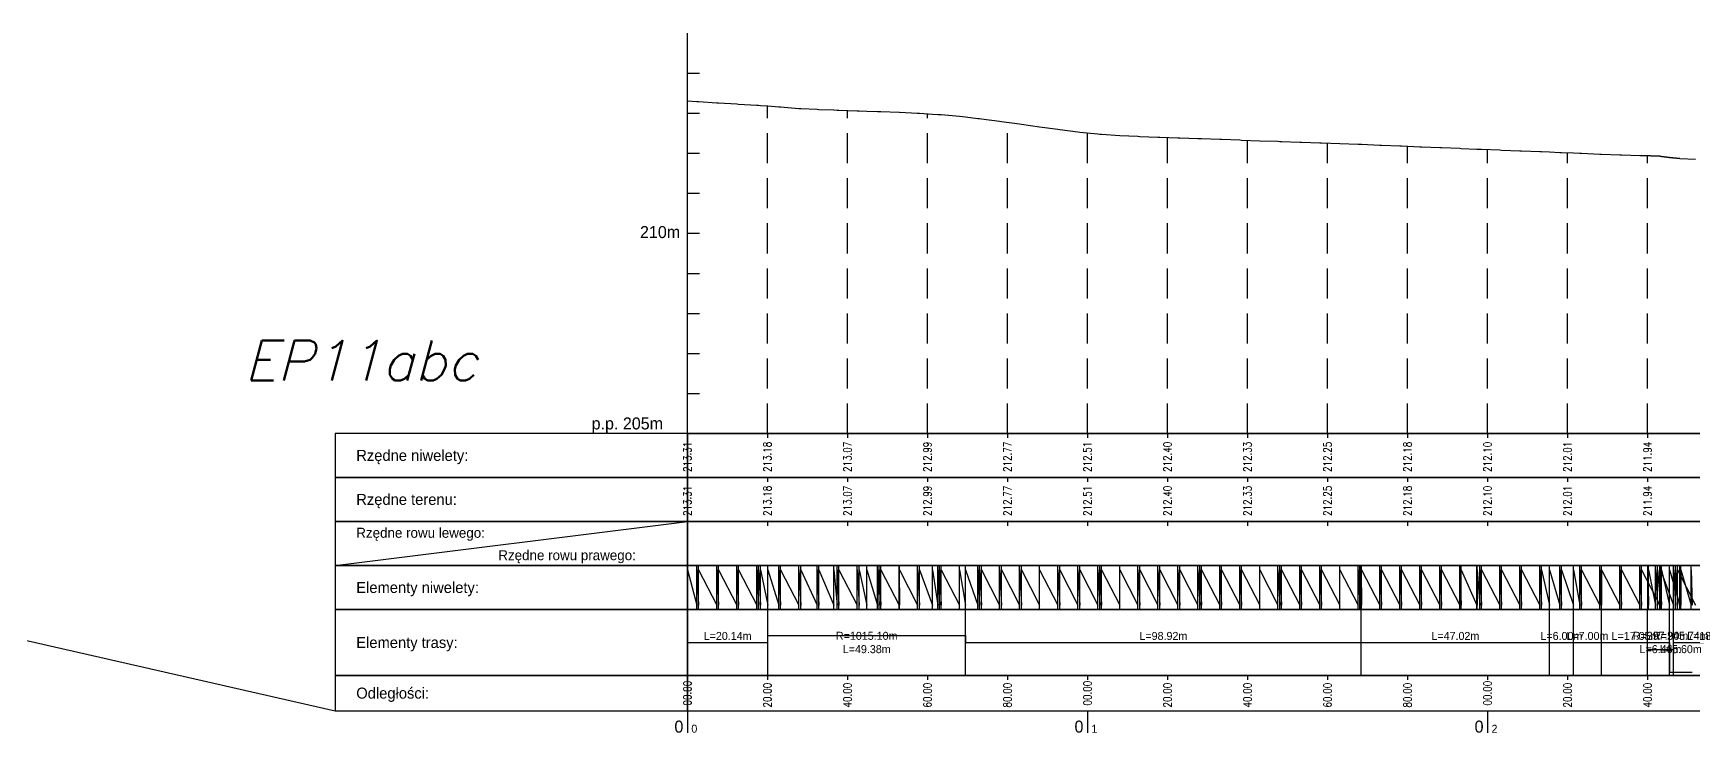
# Model space of a CAD drawing. Header units: metres. Extents: x 7399493 to 7407015, y 5696902 to 5712236.
# Drawn here: x 7405415.4 to 7405830.5, y 5698553.7 to 5698728.5 of the extents above; entities that cross this region are included whole.
import ezdxf

# ---------------------------------------------------------------- set-up
doc = ezdxf.new("R2010")
doc.units = ezdxf.units.M
doc.linetypes.add('DASHED', pattern=[0.75, 0.5, -0.25])
doc.layers.add('pomoc', color=140, linetype='Continuous')
doc.layers.add('PR_istniejacy_teren', color=7, linetype='Continuous')
doc.styles.add('simplex 0.80', font='simplex.shx', dxfattribs={"width": 0.8})
doc.styles.add('Standard poch.', font='simplex.shx', dxfattribs={"oblique": 15})

# ---------------------------------------------------------------- blocks, each defined once
blk = doc.blocks.new('*U325')
at = {"layer": 'pomoc', "color": 1, "linetype": 'Continuous', "lineweight": -3, "char_height": 2}
for s, insert, attachment_point in [('R=397.90m^JL=6.46m', (7403987.53, 5702822.29), 5), ('L=18.78m', (7404000.15, 5702822.92), 8), ('L=2.06m', (7404010.57, 5702822.92), 8), ('L=2.05m', (7404012.63, 5702822.92), 8), ('L=2.05m', (7404014.68, 5702822.92), 8), ('L=2.05m', (7404016.73, 5702822.92), 8), ('L=2.04m', (7404018.78, 5702822.92), 8), ('L=2.04m', (7404020.82, 5702822.92), 8), ('L=2.04m', (7404022.86, 5702822.92), 8), ('L=2.03m', (7404024.89, 5702822.92), 8), ('L=2.03m', (7404026.93, 5702822.92), 8), ('L=2.03m', (7404028.96, 5702822.92), 8), ('L=2.02m', (7404030.98, 5702822.92), 8), ('L=2.02m', (7404033.01, 5702822.92), 8), ('L=2.02m', (7404035.03, 5702822.92), 8), ('L=2.01m', (7404037.04, 5702822.92), 8), ('L=2.01m', (7404039.06, 5702822.92), 8), ('L=2.01m', (7404041.07, 5702822.92), 8), ('L=2.00m', (7404043.07, 5702822.92), 8), ('L=2.00m', (7404045.07, 5702822.92), 8), ('L=2.00m', (7404047.07, 5702822.92), 8), ('L=1.91m', (7404049.03, 5702822.92), 8), ('L=7.08m', (7404053.52, 5702822.92), 8), ('L=7.15m', (7404060.64, 5702822.92), 8), ('R=93.40m^JL=38.93m', (7404083.68, 5702822.29), 5), ('L=7.14m', (7404106.71, 5702822.92), 8), ('L=7.15m', (7404113.85, 5702822.92), 8), ('L=0.76m', (7404117.81, 5702822.92), 8), ('L=0.83m', (7404118.6, 5702822.92), 8), ('L=0.83m', (7404119.43, 5702822.92), 8), ('L=0.83m', (7404120.26, 5702822.92), 8), ('L=0.83m', (7404121.09, 5702822.92), 8), ('L=0.83m', (7404121.92, 5702822.92), 8), ('L=0.83m', (7404122.75, 5702822.92), 8), ('L=0.83m', (7404123.58, 5702822.92), 8), ('L=0.83m', (7404124.41, 5702822.92), 8), ('L=0.83m', (7404125.25, 5702822.92), 8), ('L=0.84m', (7404126.08, 5702822.92), 8), ('L=0.84m', (7404126.92, 5702822.92), 8), ('L=0.84m', (7404127.76, 5702822.92), 8), ('L=0.84m', (7404128.6, 5702822.92), 8), ('L=0.84m', (7404129.44, 5702822.92), 8), ('L=0.84m', (7404130.28, 5702822.92), 8), ('L=0.84m', (7404131.12, 5702822.92), 8), ('L=0.84m', (7404131.96, 5702822.92), 8), ('L=0.84m', (7404132.81, 5702822.92), 8), ('L=0.85m', (7404133.65, 5702822.92), 8), ('L=0.85m', (7404134.5, 5702822.92), 8), ('L=0.85m', (7404135.34, 5702822.92), 8), ('L=0.85m', (7404136.19, 5702822.92), 8), ('L=0.85m', (7404137.04, 5702822.92), 8), ('L=0.85m', (7404137.89, 5702822.92), 8), ('L=0.85m', (7404138.74, 5702822.92), 8), ('L=0.85m', (7404139.6, 5702822.92), 8), ('L=0.85m', (7404140.45, 5702822.92), 8), ('L=0.86m', (7404141.3, 5702822.92), 8), ('L=0.86m', (7404142.16, 5702822.92), 8), ('L=0.86m', (7404143.02, 5702822.92), 8), ('L=1.34m', (7404144.12, 5702822.92), 8), ('L=1.35m', (7404145.46, 5702822.92), 8), ('L=1.35m', (7404146.81, 5702822.92), 8), ('L=1.35m', (7404148.16, 5702822.92), 8), ('L=1.35m', (7404149.51, 5702822.92), 8), ('L=1.36m', (7404150.87, 5702822.92), 8), ('L=1.36m', (7404152.22, 5702822.92), 8), ('L=1.36m', (7404153.58, 5702822.92), 8), ('L=1.36m', (7404154.95, 5702822.92), 8), ('L=1.37m', (7404156.31, 5702822.92), 8), ('L=1.37m', (7404157.68, 5702822.92), 8), ('L=1.37m', (7404159.05, 5702822.92), 8), ('L=1.37m', (7404160.43, 5702822.92), 8), ('L=1.38m', (7404161.8, 5702822.92), 8), ('L=1.38m', (7404163.18, 5702822.92), 8), ('L=1.38m', (7404164.56, 5702822.92), 8), ('L=1.39m', (7404165.95, 5702822.92), 8), ('L=1.39m', (7404167.33, 5702822.92), 8), ('L=1.39m', (7404168.72, 5702822.92), 8), ('L=1.39m', (7404170.12, 5702822.92), 8), ('L=1.40m', (7404171.51, 5702822.92), 8), ('L=1.40m', (7404172.91, 5702822.92), 8), ('L=1.40m', (7404174.31, 5702822.92), 8), ('L=1.40m', (7404175.71, 5702822.92), 8), ('L=1.41m', (7404177.11, 5702822.92), 8), ('L=1.41m', (7404178.52, 5702822.92), 8), ('L=1.41m', (7404179.93, 5702822.92), 8), ('L=1.41m', (7404181.35, 5702822.92), 8), ('L=1.42m', (7404182.76, 5702822.92), 8), ('L=1.42m', (7404184.18, 5702822.92), 8), ('L=1.42m', (7404185.6, 5702822.92), 8), ('R=106.10m^JL=10.93m', (7404191.77, 5702822.29), 5), ('L=1.42m', (7404197.94, 5702822.92), 8), ('L=1.43m', (7404199.37, 5702822.92), 8), ('L=1.42m', (7404200.79, 5702822.92), 8), ('L=1.42m', (7404202.21, 5702822.92), 8), ('L=1.42m', (7404203.63, 5702822.92), 8), ('L=1.42m', (7404205.05, 5702822.92), 8), ('L=1.41m', (7404206.46, 5702822.92), 8), ('L=1.41m', (7404207.88, 5702822.92), 8), ('L=1.41m', (7404209.28, 5702822.92), 8), ('L=1.40m', (7404210.69, 5702822.92), 8), ('L=1.40m', (7404212.09, 5702822.92), 8), ('L=1.40m', (7404213.49, 5702822.92), 8), ('L=1.40m', (7404214.89, 5702822.92), 8), ('L=1.39m', (7404216.29, 5702822.92), 8), ('L=1.39m', (7404217.68, 5702822.92), 8), ('L=1.39m', (7404219.07, 5702822.92), 8), ('L=1.39m', (7404220.46, 5702822.92), 8), ('L=1.38m', (7404221.84, 5702822.92), 8), ('L=1.38m', (7404223.22, 5702822.92), 8), ('L=1.38m', (7404224.6, 5702822.92), 8), ('L=1.38m', (7404225.98, 5702822.92), 8), ('L=1.37m', (7404227.36, 5702822.92), 8), ('L=1.37m', (7404228.73, 5702822.92), 8), ('L=1.37m', (7404230.1, 5702822.92), 8), ('L=1.36m', (7404231.46, 5702822.92), 8), ('L=1.36m', (7404232.83, 5702822.92), 8), ('L=1.36m', (7404234.19, 5702822.92), 8), ('L=1.36m', (7404235.54, 5702822.92), 8), ('L=1.36m', (7404236.9, 5702822.92), 8), ('L=1.35m', (7404238.25, 5702822.92), 8), ('L=1.35m', (7404239.6, 5702822.92), 8), ('L=0.86m', (7404240.71, 5702822.92), 8), ('L=0.86m', (7404241.57, 5702822.92), 8), ('L=0.86m', (7404242.43, 5702822.92), 8), ('L=0.86m', (7404243.29, 5702822.92), 8), ('L=0.86m', (7404244.15, 5702822.92), 8), ('L=0.86m', (7404245.01, 5702822.92), 8), ('L=0.86m', (7404245.87, 5702822.92), 8), ('L=0.86m', (7404246.73, 5702822.92), 8), ('L=0.85m', (7404247.58, 5702822.92), 8), ('L=0.85m', (7404248.43, 5702822.92), 8), ('L=0.85m', (7404249.29, 5702822.92), 8), ('L=0.85m', (7404250.14, 5702822.92), 8), ('L=0.85m', (7404250.99, 5702822.92), 8), ('L=0.85m', (7404251.84, 5702822.92), 8), ('L=0.85m', (7404252.69, 5702822.92), 8), ('L=0.85m', (7404253.54, 5702822.92), 8), ('L=0.85m', (7404254.38, 5702822.92), 8), ('L=0.84m', (7404255.23, 5702822.92), 8), ('L=0.84m', (7404256.07, 5702822.92), 8), ('L=0.84m', (7404256.91, 5702822.92), 8), ('L=0.84m', (7404257.76, 5702822.92), 8), ('L=0.84m', (7404258.6, 5702822.92), 8), ('L=0.84m', (7404259.44, 5702822.92), 8), ('L=0.84m', (7404260.28, 5702822.92), 8), ('L=0.84m', (7404261.11, 5702822.92), 8), ('L=0.84m', (7404261.95, 5702822.92), 8), ('L=0.83m', (7404262.79, 5702822.92), 8), ('L=0.83m', (7404263.62, 5702822.92), 8), ('L=0.83m', (7404264.45, 5702822.92), 8), ('L=0.83m', (7404265.29, 5702822.92), 8), ('L=0.77m', (7404266.09, 5702822.92), 8), ('L=7.15m', (7404270.04, 5702822.92), 8), ('L=7.14m', (7404277.19, 5702822.92), 8), ('R=93.40m^JL=27.60m', (7404294.55, 5702822.29), 5)]:
    blk.add_mtext(s, dxfattribs=dict(at, insert=insert, attachment_point=attachment_point))
blk = doc.blocks.new('*U320')
at = {"layer": 'pomoc', "color": 1, "linetype": 'Continuous', "lineweight": -3, "char_height": 2, "attachment_point": 6, "rotation": 90, "style": 'simplex 0.80'}
for s, insert in [('213.31', (7402262.95, 5702889.74)), ('213.18', (7402282.95, 5702889.74)), ('213.07', (7402302.95, 5702889.74)), ('212.99', (7402322.95, 5702889.74)), ('212.77', (7402342.95, 5702889.74)), ('212.51', (7402362.95, 5702889.74)), ('212.40', (7402382.95, 5702889.74)), ('212.33', (7402402.95, 5702889.74)), ('212.25', (7402422.95, 5702889.74)), ('212.18', (7402442.95, 5702889.74)), ('212.10', (7402462.95, 5702889.74)), ('212.01', (7402482.95, 5702889.74)), ('211.94', (7402502.95, 5702889.74))]:
    blk.add_mtext(s, dxfattribs=dict(at, insert=insert))
blk = doc.blocks.new('*U319')
at = {"layer": 'pomoc', "color": 1, "linetype": 'Continuous', "lineweight": -3, "char_height": 2, "attachment_point": 6, "rotation": 90, "style": 'simplex 0.80'}
for s, insert in [('213.31', (7402262.95, 5702878.74)), ('213.18', (7402282.95, 5702878.74)), ('213.07', (7402302.95, 5702878.74)), ('212.99', (7402322.95, 5702878.74)), ('212.77', (7402342.95, 5702878.74)), ('212.51', (7402362.95, 5702878.74)), ('212.40', (7402382.95, 5702878.74)), ('212.33', (7402402.95, 5702878.74)), ('212.25', (7402422.95, 5702878.74)), ('212.18', (7402442.95, 5702878.74)), ('212.10', (7402462.95, 5702878.74)), ('212.01', (7402482.95, 5702878.74)), ('211.94', (7402502.95, 5702878.74))]:
    blk.add_mtext(s, dxfattribs=dict(at, insert=insert))
blk = doc.blocks.new('*U316')
at = {"layer": 'pomoc', "color": 1, "linetype": 'Continuous', "lineweight": -3, "char_height": 2}
for s, insert, attachment_point in [('L=20.14m', (7402273.02, 5702840.19), 8), ('R=1015.10m^JL=49.38m', (7402307.78, 5702839.57), 5), ('L=98.92m', (7402381.93, 5702840.19), 8), ('L=47.02m', (7402454.91, 5702840.19), 8), ('L=6.00m', (7402481.42, 5702840.19), 8), ('L=7.00m', (7402487.92, 5702840.19), 8), ('L=17.05m', (7402499.94, 5702840.19), 8), ('R=245.74m^JL=5.60m', (7402511.26, 5702839.57), 5)]:
    blk.add_mtext(s, dxfattribs=dict(at, insert=insert, attachment_point=attachment_point))
blk = doc.blocks.new('*U312')
at = {"layer": 'pomoc', "color": 1, "linetype": 'Continuous', "lineweight": -3}
for s, insert, char_height, attachment_point in [('0', (7402261.95, 5702817.02), 3, 9), ('0', (7402263.95, 5702817.02), 2, 7), ('0', (7402361.95, 5702817.02), 3, 9), ('1', (7402363.95, 5702817.02), 2, 7), ('0', (7402461.95, 5702817.02), 3, 9), ('2', (7402463.95, 5702817.02), 2, 7), ('0', (7402561.95, 5702817.02), 3, 9), ('3', (7402563.95, 5702817.02), 2, 7), ('0', (7402661.95, 5702817.02), 3, 9), ('4', (7402663.95, 5702817.02), 2, 7), ('0', (7402761.95, 5702817.02), 3, 9), ('5', (7402763.95, 5702817.02), 2, 7)]:
    blk.add_mtext(s, dxfattribs=dict(at, insert=insert, char_height=char_height, attachment_point=attachment_point))

msp = doc.modelspace()

# ---------------------------------------------------------------- linework, layer by layer
at = {"layer": 'pomoc', "color": 7, "linetype": 'Continuous', "lineweight": -3}
for p, q in [((7405578.93, 5698628.48), (7405578.93, 5698728.48)), ((7405578.93, 5698718.48), (7405581.93, 5698718.48)), ((7405578.93, 5698708.48), (7405581.93, 5698708.48)), ((7405578.93, 5698698.48), (7405581.93, 5698698.48)), ((7405578.93, 5698688.48), (7405581.93, 5698688.48)), ((7405578.93, 5698678.48), (7405581.93, 5698678.48)), ((7405578.93, 5698668.48), (7405581.93, 5698668.48)), ((7405578.93, 5698658.48), (7405581.93, 5698658.48)), ((7405578.93, 5698648.48), (7405581.93, 5698648.48)), ((7405578.93, 5698638.48), (7405581.93, 5698638.48)), ((7405578.93, 5698628.48), (7406142.99, 5698628.48)), ((7405578.93, 5698617.48), (7405578.93, 5698616.38)), ((7405598.93, 5698617.48), (7405598.93, 5698616.38)), ((7405618.93, 5698617.48), (7405618.93, 5698616.38)), ((7405638.93, 5698617.48), (7405638.93, 5698616.38)), ((7405658.93, 5698617.48), (7405658.93, 5698616.38)), ((7405678.93, 5698617.48), (7405678.93, 5698616.38)), ((7405698.93, 5698617.48), (7405698.93, 5698616.38)), ((7405718.93, 5698617.48), (7405718.93, 5698616.38)), ((7405738.93, 5698617.48), (7405738.93, 5698616.38)), ((7405758.93, 5698617.48), (7405758.93, 5698616.38)), ((7405778.93, 5698617.48), (7405778.93, 5698616.38)), ((7405798.93, 5698617.48), (7405798.93, 5698616.38)), ((7405818.93, 5698617.48), (7405818.93, 5698616.38)), ((7405818.93, 5698617.48), (7405818.93, 5698616.38)), ((7405490.93, 5698595.48), (7405578.93, 5698606.48)), ((7405578.93, 5698606.48), (7405578.93, 5698605.38)), ((7405598.93, 5698606.48), (7405598.93, 5698605.38)), ((7405618.93, 5698606.48), (7405618.93, 5698605.38)), ((7405638.93, 5698606.48), (7405638.93, 5698605.38)), ((7405658.93, 5698606.48), (7405658.93, 5698605.38)), ((7405678.93, 5698606.48), (7405678.93, 5698605.38)), ((7405698.93, 5698606.48), (7405698.93, 5698605.38)), ((7405718.93, 5698606.48), (7405718.93, 5698605.38)), ((7405738.93, 5698606.48), (7405738.93, 5698605.38)), ((7405758.93, 5698606.48), (7405758.93, 5698605.38)), ((7405778.93, 5698606.48), (7405778.93, 5698605.38)), ((7405798.93, 5698606.48), (7405798.93, 5698605.38)), ((7405818.93, 5698606.48), (7405818.93, 5698605.38)), ((7405818.93, 5698606.48), (7405818.93, 5698605.38)), ((7405578.93, 5698567.98), (7405578.93, 5698566.88)), ((7405598.93, 5698567.98), (7405598.93, 5698566.88)), ((7405618.93, 5698567.98), (7405618.93, 5698566.88)), ((7405638.93, 5698567.98), (7405638.93, 5698566.88)), ((7405658.93, 5698567.98), (7405658.93, 5698566.88)), ((7405678.93, 5698567.98), (7405678.93, 5698566.88)), ((7405698.93, 5698567.98), (7405698.93, 5698566.88)), ((7405718.93, 5698567.98), (7405718.93, 5698566.88)), ((7405738.93, 5698567.98), (7405738.93, 5698566.88)), ((7405758.93, 5698567.98), (7405758.93, 5698566.88)), ((7405778.93, 5698567.98), (7405778.93, 5698566.88)), ((7405798.93, 5698567.98), (7405798.93, 5698566.88)), ((7405818.93, 5698567.98), (7405818.93, 5698566.88)), ((7405818.93, 5698567.98), (7405818.93, 5698566.88)), ((7405578.93, 5698559.18), (7405578.93, 5698553.68)), ((7405678.93, 5698559.18), (7405678.93, 5698553.68)), ((7405778.93, 5698559.18), (7405778.93, 5698553.68))]:
    msp.add_line(p, q, dxfattribs=at)
at = {"layer": 'pomoc', "color": 7, "linetype": 'DASHED', "lineweight": -3, "ltscale": 15}
for p, q in [((7405578.93, 5698628.48), (7405578.93, 5698711.56)), ((7405598.93, 5698628.48), (7405598.93, 5698710.31)), ((7405618.93, 5698628.48), (7405618.93, 5698709.2)), ((7405638.93, 5698628.48), (7405638.93, 5698708.37)), ((7405658.93, 5698628.48), (7405658.93, 5698706.21)), ((7405678.93, 5698628.48), (7405678.93, 5698703.58)), ((7405698.93, 5698628.48), (7405698.93, 5698702.45)), ((7405718.93, 5698628.48), (7405718.93, 5698701.74)), ((7405738.93, 5698628.48), (7405738.93, 5698701.03)), ((7405758.93, 5698628.48), (7405758.93, 5698700.26)), ((7405778.93, 5698628.48), (7405778.93, 5698699.44)), ((7405798.93, 5698628.48), (7405798.93, 5698698.63)), ((7405818.93, 5698628.48), (7405818.93, 5698697.87))]:
    msp.add_line(p, q, dxfattribs=at)
at = {"layer": 'pomoc', "color": 4, "linetype": 'Continuous', "lineweight": 25}
for p, q in [((7405150.44, 5698636.82), (7405490.93, 5698559.18)), ((7405818.93, 5698567.98), (7405829.93, 5698567.98))]:
    msp.add_line(p, q, dxfattribs=at)
at = {"layer": 'pomoc', "color": 1, "linetype": 'Continuous', "lineweight": -3}
for p, q in [((7405578.93, 5698628.48), (7405578.93, 5698627.38)), ((7405598.93, 5698628.48), (7405598.93, 5698627.38)), ((7405618.93, 5698628.48), (7405618.93, 5698627.38)), ((7405638.93, 5698628.48), (7405638.93, 5698627.38)), ((7405658.93, 5698628.48), (7405658.93, 5698627.38)), ((7405678.93, 5698628.48), (7405678.93, 5698627.38)), ((7405698.93, 5698628.48), (7405698.93, 5698627.38)), ((7405718.93, 5698628.48), (7405718.93, 5698627.38)), ((7405738.93, 5698628.48), (7405738.93, 5698627.38)), ((7405758.93, 5698628.48), (7405758.93, 5698627.38)), ((7405778.93, 5698628.48), (7405778.93, 5698627.38)), ((7405798.93, 5698628.48), (7405798.93, 5698627.38)), ((7405818.93, 5698628.48), (7405818.93, 5698627.38)), ((7405818.93, 5698628.48), (7405818.93, 5698627.38)), ((7405578.93, 5698606.48), (7405578.93, 5698605.38)), ((7405598.93, 5698606.48), (7405598.93, 5698605.38)), ((7405618.93, 5698606.48), (7405618.93, 5698605.38)), ((7405638.93, 5698606.48), (7405638.93, 5698605.38)), ((7405658.93, 5698606.48), (7405658.93, 5698605.38)), ((7405678.93, 5698606.48), (7405678.93, 5698605.38)), ((7405698.93, 5698606.48), (7405698.93, 5698605.38)), ((7405718.93, 5698606.48), (7405718.93, 5698605.38)), ((7405738.93, 5698606.48), (7405738.93, 5698605.38)), ((7405758.93, 5698606.48), (7405758.93, 5698605.38)), ((7405778.93, 5698606.48), (7405778.93, 5698605.38)), ((7405798.93, 5698606.48), (7405798.93, 5698605.38)), ((7405818.93, 5698606.48), (7405818.93, 5698605.38)), ((7405818.93, 5698606.48), (7405818.93, 5698605.38)), ((7405578.93, 5698584.48), (7405578.93, 5698595.48)), ((7405578.93, 5698594.38), (7405581.31, 5698585.58)), ((7405581.31, 5698584.48), (7405581.31, 5698595.48)), ((7405581.31, 5698594.38), (7405581.74, 5698585.58)), ((7405581.74, 5698584.48), (7405581.74, 5698595.48)), ((7405581.74, 5698594.38), (7405586.31, 5698585.58)), ((7405586.31, 5698584.48), (7405586.31, 5698595.48)), ((7405586.31, 5698594.38), (7405586.74, 5698585.58)), ((7405586.74, 5698584.48), (7405586.74, 5698595.48)), ((7405586.74, 5698594.38), (7405591.31, 5698585.58)), ((7405591.31, 5698584.48), (7405591.31, 5698595.48)), ((7405591.31, 5698594.38), (7405591.74, 5698585.58)), ((7405591.74, 5698584.48), (7405591.74, 5698595.48)), ((7405591.74, 5698594.38), (7405596.31, 5698585.58)), ((7405596.31, 5698584.48), (7405596.31, 5698595.48)), ((7405596.31, 5698594.38), (7405596.74, 5698585.58)), ((7405596.74, 5698584.48), (7405596.74, 5698595.48)), ((7405596.74, 5698594.38), (7405597.18, 5698585.58)), ((7405597.18, 5698584.48), (7405597.18, 5698595.48)), ((7405597.18, 5698594.38), (7405599.07, 5698585.58)), ((7405599.07, 5698584.48), (7405599.07, 5698595.48)), ((7405599.07, 5698594.38), (7405601.76, 5698585.58)), ((7405601.76, 5698584.48), (7405601.76, 5698595.48)), ((7405601.76, 5698594.38), (7405602.21, 5698585.58)), ((7405602.21, 5698584.48), (7405602.21, 5698595.48)), ((7405602.21, 5698594.38), (7405606.78, 5698585.58)), ((7405606.78, 5698584.48), (7405606.78, 5698595.48)), ((7405606.78, 5698594.38), (7405607.3, 5698585.58)), ((7405607.3, 5698584.48), (7405607.3, 5698595.48)), ((7405607.3, 5698594.38), (7405611.35, 5698585.58)), ((7405611.35, 5698584.48), (7405611.35, 5698595.48)), ((7405611.35, 5698594.38), (7405611.81, 5698585.58)), ((7405611.81, 5698584.48), (7405611.81, 5698595.48)), ((7405611.81, 5698594.38), (7405615.53, 5698585.58)), ((7405615.53, 5698584.48), (7405615.53, 5698595.48)), ((7405615.53, 5698594.38), (7405616.39, 5698585.58)), ((7405616.39, 5698584.48), (7405616.39, 5698595.48)), ((7405616.39, 5698594.38), (7405616.83, 5698585.58)), ((7405616.83, 5698584.48), (7405616.83, 5698595.48)), ((7405616.83, 5698594.38), (7405621.41, 5698585.58)), ((7405621.41, 5698584.48), (7405621.41, 5698595.48)), ((7405621.41, 5698594.38), (7405621.86, 5698585.58)), ((7405621.86, 5698584.48), (7405621.86, 5698595.48)), ((7405621.86, 5698594.38), (7405623.76, 5698585.58)), ((7405623.76, 5698584.48), (7405623.76, 5698595.48)), ((7405623.76, 5698594.38), (7405626.43, 5698585.58)), ((7405626.43, 5698584.48), (7405626.43, 5698595.48)), ((7405626.43, 5698594.38), (7405626.88, 5698585.58)), ((7405626.88, 5698584.48), (7405626.88, 5698595.48)), ((7405626.88, 5698594.38), (7405627.33, 5698585.58)), ((7405627.33, 5698584.48), (7405627.33, 5698595.48)), ((7405627.33, 5698594.38), (7405631.91, 5698585.58)), ((7405631.91, 5698584.48), (7405631.91, 5698595.48)), ((7405631.91, 5698594.38), (7405631.99, 5698585.58)), ((7405631.99, 5698584.48), (7405631.99, 5698595.48)), ((7405631.99, 5698594.38), (7405636.48, 5698585.58)), ((7405636.48, 5698584.48), (7405636.48, 5698595.48)), ((7405636.48, 5698594.38), (7405636.93, 5698585.58)), ((7405636.93, 5698584.48), (7405636.93, 5698595.48)), ((7405636.93, 5698594.38), (7405640.22, 5698585.58)), ((7405640.22, 5698584.48), (7405640.22, 5698595.48)), ((7405640.22, 5698594.38), (7405641.51, 5698585.58)), ((7405641.51, 5698584.48), (7405641.51, 5698595.48)), ((7405641.51, 5698594.38), (7405641.96, 5698585.58)), ((7405641.96, 5698584.48), (7405641.96, 5698595.48)), ((7405641.96, 5698594.38), (7405642.41, 5698585.58)), ((7405642.41, 5698584.48), (7405642.41, 5698595.48)), ((7405642.41, 5698594.38), (7405646.98, 5698585.58)), ((7405646.98, 5698584.48), (7405646.98, 5698595.48)), ((7405646.98, 5698594.38), (7405648.45, 5698585.58)), ((7405648.45, 5698584.48), (7405648.45, 5698595.48)), ((7405648.45, 5698594.38), (7405651.56, 5698585.58)), ((7405651.56, 5698584.48), (7405651.56, 5698595.48)), ((7405651.56, 5698594.38), (7405651.99, 5698585.58)), ((7405651.99, 5698584.48), (7405651.99, 5698595.48)), ((7405651.99, 5698594.38), (7405652.43, 5698585.58)), ((7405652.43, 5698584.48), (7405652.43, 5698595.48)), ((7405652.43, 5698594.38), (7405656.99, 5698585.58)), ((7405656.99, 5698584.48), (7405656.99, 5698595.48)), ((7405656.99, 5698594.38), (7405657.43, 5698585.58)), ((7405657.43, 5698584.48), (7405657.43, 5698595.48)), ((7405657.43, 5698594.38), (7405661.99, 5698585.58)), ((7405661.99, 5698584.48), (7405661.99, 5698595.48)), ((7405661.99, 5698594.38), (7405662.43, 5698585.58)), ((7405662.43, 5698584.48), (7405662.43, 5698595.48)), ((7405662.43, 5698594.38), (7405666.99, 5698585.58)), ((7405666.99, 5698584.48), (7405666.99, 5698595.48)), ((7405666.99, 5698594.38), (7405671.56, 5698585.58)), ((7405671.56, 5698584.48), (7405671.56, 5698595.48)), ((7405671.56, 5698594.38), (7405671.99, 5698585.58)), ((7405671.99, 5698584.48), (7405671.99, 5698595.48)), ((7405671.99, 5698594.38), (7405676.56, 5698585.58)), ((7405676.56, 5698584.48), (7405676.56, 5698595.48)), ((7405676.56, 5698594.38), (7405676.99, 5698585.58)), ((7405676.99, 5698584.48), (7405676.99, 5698595.48)), ((7405676.99, 5698594.38), (7405681.56, 5698585.58)), ((7405681.56, 5698584.48), (7405681.56, 5698595.48)), ((7405681.56, 5698594.38), (7405681.99, 5698585.58)), ((7405681.99, 5698584.48), (7405681.99, 5698595.48)), ((7405681.99, 5698594.38), (7405682.43, 5698585.58)), ((7405682.43, 5698584.48), (7405682.43, 5698595.48)), ((7405682.43, 5698594.38), (7405686.99, 5698585.58)), ((7405686.99, 5698584.48), (7405686.99, 5698595.48)), ((7405686.99, 5698594.38), (7405691.56, 5698585.58)), ((7405691.56, 5698584.48), (7405691.56, 5698595.48)), ((7405691.56, 5698594.38), (7405691.99, 5698585.58)), ((7405691.99, 5698584.48), (7405691.99, 5698595.48)), ((7405691.99, 5698594.38), (7405696.56, 5698585.58)), ((7405696.56, 5698584.48), (7405696.56, 5698595.48)), ((7405696.56, 5698594.38), (7405696.99, 5698585.58)), ((7405696.99, 5698584.48), (7405696.99, 5698595.48)), ((7405696.99, 5698594.38), (7405701.56, 5698585.58)), ((7405701.56, 5698584.48), (7405701.56, 5698595.48)), ((7405701.56, 5698594.38), (7405701.99, 5698585.58)), ((7405701.99, 5698584.48), (7405701.99, 5698595.48)), ((7405701.99, 5698594.38), (7405706.56, 5698585.58)), ((7405706.56, 5698584.48), (7405706.56, 5698595.48)), ((7405706.56, 5698594.38), (7405706.99, 5698585.58)), ((7405706.99, 5698584.48), (7405706.99, 5698595.48)), ((7405706.99, 5698594.38), (7405707.43, 5698585.58)), ((7405707.43, 5698584.48), (7405707.43, 5698595.48)), ((7405707.43, 5698594.38), (7405711.99, 5698585.58)), ((7405711.99, 5698584.48), (7405711.99, 5698595.48)), ((7405711.99, 5698594.38), (7405712.43, 5698585.58)), ((7405712.43, 5698584.48), (7405712.43, 5698595.48)), ((7405712.43, 5698594.38), (7405716.99, 5698585.58)), ((7405716.99, 5698584.48), (7405716.99, 5698595.48)), ((7405716.99, 5698594.38), (7405717.43, 5698585.58)), ((7405717.43, 5698584.48), (7405717.43, 5698595.48)), ((7405717.43, 5698594.38), (7405721.99, 5698585.58)), ((7405721.99, 5698584.48), (7405721.99, 5698595.48)), ((7405721.99, 5698594.38), (7405726.56, 5698585.58)), ((7405726.56, 5698584.48), (7405726.56, 5698595.48)), ((7405726.56, 5698594.38), (7405726.99, 5698585.58)), ((7405726.99, 5698584.48), (7405726.99, 5698595.48)), ((7405726.99, 5698594.38), (7405727.43, 5698585.58)), ((7405727.43, 5698584.48), (7405727.43, 5698595.48)), ((7405727.43, 5698594.38), (7405731.99, 5698585.58)), ((7405731.99, 5698584.48), (7405731.99, 5698595.48)), ((7405731.99, 5698594.38), (7405732.43, 5698585.58)), ((7405732.43, 5698584.48), (7405732.43, 5698595.48)), ((7405732.43, 5698594.38), (7405736.99, 5698585.58)), ((7405736.99, 5698584.48), (7405736.99, 5698595.48)), ((7405736.99, 5698594.38), (7405737.43, 5698585.58)), ((7405737.43, 5698584.48), (7405737.43, 5698595.48)), ((7405737.43, 5698594.38), (7405741.99, 5698585.58)), ((7405741.99, 5698584.48), (7405741.99, 5698595.48)), ((7405741.99, 5698594.38), (7405746.56, 5698585.58)), ((7405746.56, 5698584.48), (7405746.56, 5698595.48)), ((7405746.56, 5698594.38), (7405746.99, 5698585.58)), ((7405746.99, 5698584.48), (7405746.99, 5698595.48)), ((7405746.99, 5698594.38), (7405747.38, 5698585.58)), ((7405747.38, 5698584.48), (7405747.38, 5698595.48)), ((7405747.38, 5698594.38), (7405747.44, 5698585.58)), ((7405747.44, 5698584.48), (7405747.44, 5698595.48)), ((7405747.44, 5698594.38), (7405751.99, 5698585.58)), ((7405751.99, 5698584.48), (7405751.99, 5698595.48)), ((7405751.99, 5698594.38), (7405752.43, 5698585.58)), ((7405752.43, 5698584.48), (7405752.43, 5698595.48)), ((7405752.43, 5698594.38), (7405756.99, 5698585.58)), ((7405756.99, 5698584.48), (7405756.99, 5698595.48)), ((7405756.99, 5698594.38), (7405757.43, 5698585.58)), ((7405757.43, 5698584.48), (7405757.43, 5698595.48)), ((7405757.43, 5698594.38), (7405762, 5698585.58)), ((7405762, 5698584.48), (7405762, 5698595.48)), ((7405762, 5698594.38), (7405762.43, 5698585.58)), ((7405762.43, 5698584.48), (7405762.43, 5698595.48)), ((7405762.43, 5698594.38), (7405767, 5698585.58)), ((7405767, 5698584.48), (7405767, 5698595.48)), ((7405767, 5698594.38), (7405767.43, 5698585.58)), ((7405767.43, 5698584.48), (7405767.43, 5698595.48)), ((7405767.43, 5698594.38), (7405772, 5698585.58)), ((7405772, 5698584.48), (7405772, 5698595.48)), ((7405772, 5698594.38), (7405772.37, 5698585.58)), ((7405772.37, 5698584.48), (7405772.37, 5698595.48)), ((7405772.37, 5698594.38), (7405776.3, 5698585.58)), ((7405776.3, 5698584.48), (7405776.3, 5698595.48)), ((7405776.3, 5698584.48), (7405776.3, 5698595.48)), ((7405776.3, 5698594.38), (7405776.3, 5698585.58)), ((7405776.3, 5698594.38), (7405776.31, 5698585.58)), ((7405776.31, 5698584.48), (7405776.31, 5698595.48)), ((7405776.31, 5698594.38), (7405776.37, 5698585.58)), ((7405776.37, 5698584.48), (7405776.37, 5698595.48)), ((7405776.37, 5698594.38), (7405777, 5698585.58)), ((7405777, 5698584.48), (7405777, 5698595.48)), ((7405777, 5698594.38), (7405777.43, 5698585.58)), ((7405777.43, 5698584.48), (7405777.43, 5698595.48)), ((7405777.43, 5698594.38), (7405782, 5698585.58)), ((7405782, 5698584.48), (7405782, 5698595.48)), ((7405782, 5698594.38), (7405782.44, 5698585.58)), ((7405782.44, 5698584.48), (7405782.44, 5698595.48)), ((7405782.44, 5698594.38), (7405787, 5698585.58)), ((7405787, 5698584.48), (7405787, 5698595.48)), ((7405787, 5698594.38), (7405787.44, 5698585.58)), ((7405787.44, 5698584.48), (7405787.44, 5698595.48)), ((7405787.44, 5698594.38), (7405792.01, 5698585.58)), ((7405792.01, 5698584.48), (7405792.01, 5698595.48)), ((7405792.01, 5698594.38), (7405792.44, 5698585.58)), ((7405792.44, 5698584.48), (7405792.44, 5698595.48)), ((7405792.44, 5698594.38), (7405794.4, 5698585.58)), ((7405794.4, 5698584.48), (7405794.4, 5698595.48)), ((7405794.4, 5698594.38), (7405797.01, 5698585.58)), ((7405797.01, 5698584.48), (7405797.01, 5698595.48)), ((7405797.01, 5698594.38), (7405797.44, 5698585.58)), ((7405797.44, 5698584.48), (7405797.44, 5698595.48)), ((7405797.44, 5698594.38), (7405800.4, 5698585.58)), ((7405800.4, 5698584.48), (7405800.4, 5698595.48)), ((7405800.4, 5698594.38), (7405802.01, 5698585.58)), ((7405802.01, 5698584.48), (7405802.01, 5698595.48)), ((7405802.01, 5698594.38), (7405802.44, 5698585.58)), ((7405802.44, 5698584.48), (7405802.44, 5698595.48)), ((7405802.44, 5698594.38), (7405807, 5698585.58)), ((7405807, 5698584.48), (7405807, 5698595.48)), ((7405807, 5698584.48), (7405807, 5698595.48)), ((7405807, 5698594.38), (7405807, 5698585.58)), ((7405807, 5698594.38), (7405807.01, 5698585.58)), ((7405807.01, 5698584.48), (7405807.01, 5698595.48)), ((7405807.01, 5698594.38), (7405807.4, 5698585.58)), ((7405807.4, 5698584.48), (7405807.4, 5698595.48)), ((7405807.4, 5698594.38), (7405807.42, 5698585.58)), ((7405807.42, 5698584.48), (7405807.42, 5698595.48)), ((7405807.42, 5698594.38), (7405812.01, 5698585.58)), ((7405812.01, 5698584.48), (7405812.01, 5698595.48)), ((7405812.01, 5698594.38), (7405812.44, 5698585.58)), ((7405812.44, 5698584.48), (7405812.44, 5698595.48)), ((7405812.44, 5698594.38), (7405817.01, 5698585.58)), ((7405817.01, 5698584.48), (7405817.01, 5698595.48)), ((7405817.01, 5698594.38), (7405817.44, 5698585.58)), ((7405817.44, 5698584.48), (7405817.44, 5698595.48)), ((7405817.44, 5698594.38), (7405822.01, 5698585.58)), ((7405819.03, 5698584.48), (7405819.03, 5698595.48)), ((7405819.03, 5698594.38), (7405819.2, 5698585.58)), ((7405819.2, 5698584.48), (7405819.2, 5698595.48)), ((7405819.2, 5698594.38), (7405820.95, 5698585.58)), ((7405820.95, 5698584.48), (7405820.95, 5698595.48)), ((7405820.95, 5698594.38), (7405821.39, 5698585.58)), ((7405821.39, 5698584.48), (7405821.39, 5698595.48)), ((7405821.39, 5698594.38), (7405822.16, 5698585.58)), ((7405822.01, 5698584.48), (7405822.01, 5698595.48)), ((7405822.01, 5698594.38), (7405822.45, 5698585.58)), ((7405822.16, 5698584.48), (7405822.16, 5698595.48)), ((7405822.16, 5698594.38), (7405825.39, 5698585.58)), ((7405822.45, 5698584.48), (7405822.45, 5698595.48)), ((7405822.45, 5698594.38), (7405824.45, 5698585.58)), ((7405824.45, 5698584.48), (7405824.45, 5698595.48)), ((7405824.45, 5698594.38), (7405827.01, 5698585.58)), ((7405825.39, 5698584.48), (7405825.39, 5698595.48)), ((7405825.39, 5698594.38), (7405825.95, 5698585.58)), ((7405825.95, 5698584.48), (7405825.95, 5698595.48)), ((7405825.95, 5698594.38), (7405826.38, 5698585.58)), ((7405826.38, 5698584.48), (7405826.38, 5698595.48)), ((7405826.38, 5698594.38), (7405830.92, 5698585.58)), ((7405827.01, 5698584.48), (7405827.01, 5698595.48)), ((7405827.01, 5698594.38), (7405827.25, 5698585.58)), ((7405827.25, 5698584.48), (7405827.25, 5698595.48)), ((7405827.25, 5698594.38), (7405827.26, 5698585.58)), ((7405827.26, 5698584.48), (7405827.26, 5698595.48)), ((7405827.26, 5698594.38), (7405829.84, 5698585.58)), ((7405829.84, 5698584.48), (7405829.84, 5698595.48)), ((7405829.84, 5698594.38), (7405830.05, 5698585.58)), ((7405578.93, 5698567.98), (7405578.93, 5698584.48)), ((7405599.07, 5698567.98), (7405599.07, 5698584.48)), ((7405648.45, 5698567.98), (7405648.45, 5698584.48)), ((7405747.38, 5698567.98), (7405747.38, 5698584.48)), ((7405794.4, 5698567.98), (7405794.4, 5698584.48)), ((7405800.4, 5698567.98), (7405800.4, 5698584.48)), ((7405807.4, 5698567.98), (7405807.4, 5698584.48)), ((7405818.93, 5698567.98), (7405818.93, 5698584.48)), ((7405824.45, 5698567.98), (7405824.45, 5698584.48)), ((7405825.39, 5698567.98), (7405825.39, 5698584.48)), ((7405578.93, 5698576.23), (7405578.93, 5698576.23)), ((7405578.93, 5698576.23), (7405599.07, 5698576.23)), ((7405599.07, 5698576.23), (7405599.07, 5698578.03)), ((7405599.07, 5698578.03), (7405648.45, 5698578.03)), ((7405648.45, 5698578.03), (7405648.45, 5698576.23)), ((7405648.45, 5698576.23), (7405648.45, 5698576.23)), ((7405648.45, 5698576.23), (7405747.38, 5698576.23)), ((7405747.38, 5698576.23), (7405794.4, 5698576.23)), ((7405794.4, 5698576.23), (7405800.4, 5698576.23)), ((7405800.4, 5698576.23), (7405807.4, 5698576.23)), ((7405807.4, 5698576.23), (7405824.45, 5698576.23)), ((7405824.45, 5698576.23), (7405824.45, 5698568.81)), ((7405825.39, 5698576.23), (7405825.39, 5698576.23)), ((7405825.39, 5698576.23), (7405844.18, 5698576.23)), ((7405818.93, 5698574.49), (7405818.93, 5698574.49)), ((7405818.93, 5698574.49), (7405825.39, 5698574.49)), ((7405825.39, 5698574.49), (7405825.39, 5698574.49)), ((7405824.45, 5698568.81), (7405830.05, 5698568.81))]:
    msp.add_line(p, q, dxfattribs=at)
at = {"layer": 'pomoc', "color": 7, "linetype": 'Continuous', "lineweight": -3}
for points in [[(7405578.93, 5698617.48), (7405578.93, 5698628.48), (7405490.93, 5698628.48), (7405490.93, 5698617.48)], [(7405578.93, 5698617.48), (7406142.99, 5698617.48), (7406142.99, 5698628.48), (7405578.93, 5698628.48)], [(7405578.93, 5698606.48), (7405578.93, 5698617.48), (7405490.93, 5698617.48), (7405490.93, 5698606.48)], [(7405578.93, 5698606.48), (7406142.99, 5698606.48), (7406142.99, 5698617.48), (7405578.93, 5698617.48)], [(7405578.93, 5698595.48), (7405578.93, 5698606.48), (7405490.93, 5698606.48), (7405490.93, 5698595.48)], [(7405578.93, 5698595.48), (7405578.93, 5698606.48), (7405490.93, 5698606.48), (7405490.93, 5698595.48)], [(7405578.93, 5698595.48), (7406142.99, 5698595.48), (7406142.99, 5698606.48), (7405578.93, 5698606.48)], [(7405578.93, 5698595.48), (7406142.99, 5698595.48), (7406142.99, 5698606.48), (7405578.93, 5698606.48)], [(7405578.93, 5698584.48), (7405578.93, 5698595.48), (7405490.93, 5698595.48), (7405490.93, 5698584.48)], [(7405578.93, 5698584.48), (7406142.99, 5698584.48), (7406142.99, 5698595.48), (7405578.93, 5698595.48)], [(7405578.93, 5698567.98), (7405578.93, 5698584.48), (7405490.93, 5698584.48), (7405490.93, 5698567.98)], [(7405578.93, 5698567.98), (7406142.99, 5698567.98), (7406142.99, 5698584.48), (7405578.93, 5698584.48)], [(7405578.93, 5698559.18), (7405578.93, 5698567.98), (7405490.93, 5698567.98), (7405490.93, 5698559.18)], [(7405578.93, 5698559.18), (7406142.99, 5698559.18), (7406142.99, 5698567.98), (7405578.93, 5698567.98)]]:
    msp.add_3dface(points, dxfattribs=at)
at = {"layer": 'PR_istniejacy_teren', "color": 7, "linetype": 'Continuous', "lineweight": -3, "ltscale": 4}
for p, q in [((7405578.93, 5698711.56), (7405581.31, 5698711.42)), ((7405578.93, 5698711.56), (7405581.31, 5698711.42)), ((7405581.31, 5698711.42), (7405581.74, 5698711.39)), ((7405581.31, 5698711.42), (7405581.74, 5698711.39)), ((7405581.74, 5698711.39), (7405586.31, 5698711.12)), ((7405581.74, 5698711.39), (7405586.31, 5698711.12)), ((7405586.31, 5698711.12), (7405586.74, 5698711.09)), ((7405586.31, 5698711.12), (7405586.74, 5698711.09)), ((7405586.74, 5698711.09), (7405591.31, 5698710.82)), ((7405586.74, 5698711.09), (7405591.31, 5698710.82)), ((7405591.31, 5698710.82), (7405591.74, 5698710.79)), ((7405591.31, 5698710.82), (7405591.74, 5698710.79)), ((7405591.74, 5698710.79), (7405596.31, 5698710.52)), ((7405591.74, 5698710.79), (7405596.31, 5698710.52)), ((7405596.31, 5698710.52), (7405596.74, 5698710.49)), ((7405596.31, 5698710.52), (7405596.74, 5698710.49)), ((7405596.74, 5698710.49), (7405597.18, 5698710.45)), ((7405596.74, 5698710.49), (7405597.18, 5698710.45)), ((7405597.18, 5698710.45), (7405599.07, 5698710.3)), ((7405597.18, 5698710.45), (7405599.07, 5698710.3)), ((7405599.07, 5698710.3), (7405601.76, 5698710.1)), ((7405599.07, 5698710.3), (7405601.76, 5698710.1)), ((7405601.76, 5698710.1), (7405602.21, 5698710.06)), ((7405601.76, 5698710.1), (7405602.21, 5698710.06)), ((7405602.21, 5698710.06), (7405606.78, 5698709.71)), ((7405602.21, 5698710.06), (7405606.78, 5698709.71)), ((7405606.78, 5698709.71), (7405607.3, 5698709.68)), ((7405606.78, 5698709.71), (7405607.3, 5698709.68)), ((7405607.3, 5698709.68), (7405611.35, 5698709.47)), ((7405607.3, 5698709.68), (7405611.35, 5698709.47)), ((7405611.35, 5698709.47), (7405611.81, 5698709.45)), ((7405611.35, 5698709.47), (7405611.81, 5698709.45)), ((7405611.81, 5698709.45), (7405615.53, 5698709.31)), ((7405611.81, 5698709.45), (7405615.53, 5698709.31)), ((7405615.53, 5698709.31), (7405616.39, 5698709.29)), ((7405615.53, 5698709.31), (7405616.39, 5698709.29)), ((7405616.39, 5698709.29), (7405616.83, 5698709.27)), ((7405616.39, 5698709.29), (7405616.83, 5698709.27)), ((7405616.83, 5698709.27), (7405621.41, 5698709.12)), ((7405616.83, 5698709.27), (7405621.41, 5698709.12)), ((7405621.41, 5698709.12), (7405621.86, 5698709.1)), ((7405621.41, 5698709.12), (7405621.86, 5698709.1)), ((7405621.86, 5698709.1), (7405623.76, 5698709.03)), ((7405621.86, 5698709.1), (7405623.76, 5698709.03)), ((7405623.76, 5698709.03), (7405626.43, 5698708.94)), ((7405623.76, 5698709.03), (7405626.43, 5698708.94)), ((7405626.43, 5698708.94), (7405626.88, 5698708.93)), ((7405626.43, 5698708.94), (7405626.88, 5698708.93)), ((7405626.88, 5698708.93), (7405627.33, 5698708.91)), ((7405626.88, 5698708.93), (7405627.33, 5698708.91)), ((7405627.33, 5698708.91), (7405631.91, 5698708.75)), ((7405627.33, 5698708.91), (7405631.91, 5698708.75)), ((7405631.91, 5698708.75), (7405631.99, 5698708.74)), ((7405631.91, 5698708.75), (7405631.99, 5698708.74)), ((7405631.99, 5698708.74), (7405636.48, 5698708.53)), ((7405631.99, 5698708.74), (7405636.48, 5698708.53)), ((7405636.48, 5698708.53), (7405636.93, 5698708.51)), ((7405636.48, 5698708.53), (7405636.93, 5698708.51)), ((7405636.93, 5698708.51), (7405640.22, 5698708.29)), ((7405636.93, 5698708.51), (7405640.22, 5698708.29)), ((7405640.22, 5698708.29), (7405641.51, 5698708.21)), ((7405640.22, 5698708.29), (7405641.51, 5698708.21)), ((7405641.51, 5698708.21), (7405641.96, 5698708.18)), ((7405641.51, 5698708.21), (7405641.96, 5698708.18)), ((7405641.96, 5698708.18), (7405642.41, 5698708.14)), ((7405641.96, 5698708.18), (7405642.41, 5698708.14)), ((7405642.41, 5698708.14), (7405646.98, 5698707.77)), ((7405642.41, 5698708.14), (7405646.98, 5698707.77)), ((7405646.98, 5698707.77), (7405648.45, 5698707.58)), ((7405646.98, 5698707.77), (7405648.45, 5698707.58)), ((7405648.45, 5698707.58), (7405651.56, 5698707.21)), ((7405648.45, 5698707.58), (7405651.56, 5698707.21)), ((7405651.56, 5698707.21), (7405651.99, 5698707.15)), ((7405651.56, 5698707.21), (7405651.99, 5698707.15)), ((7405651.99, 5698707.15), (7405652.43, 5698707.09)), ((7405651.99, 5698707.15), (7405652.43, 5698707.09)), ((7405652.43, 5698707.09), (7405656.99, 5698706.48)), ((7405652.43, 5698707.09), (7405656.99, 5698706.48)), ((7405656.99, 5698706.48), (7405657.43, 5698706.42)), ((7405656.99, 5698706.48), (7405657.43, 5698706.42)), ((7405657.43, 5698706.42), (7405661.99, 5698705.8)), ((7405657.43, 5698706.42), (7405661.99, 5698705.8)), ((7405661.99, 5698705.8), (7405662.43, 5698705.74)), ((7405661.99, 5698705.8), (7405662.43, 5698705.74)), ((7405662.43, 5698705.74), (7405666.99, 5698705.13)), ((7405662.43, 5698705.74), (7405666.99, 5698705.13)), ((7405666.99, 5698705.13), (7405671.56, 5698704.51)), ((7405666.99, 5698705.13), (7405671.56, 5698704.51)), ((7405671.56, 5698704.51), (7405671.99, 5698704.45)), ((7405671.56, 5698704.51), (7405671.99, 5698704.45)), ((7405671.99, 5698704.45), (7405676.56, 5698703.84)), ((7405671.99, 5698704.45), (7405676.56, 5698703.84)), ((7405676.56, 5698703.84), (7405676.99, 5698703.78)), ((7405676.56, 5698703.84), (7405676.99, 5698703.78)), ((7405676.99, 5698703.78), (7405681.56, 5698703.31)), ((7405676.99, 5698703.78), (7405681.56, 5698703.31)), ((7405681.56, 5698703.31), (7405681.99, 5698703.26)), ((7405681.56, 5698703.31), (7405681.99, 5698703.26)), ((7405681.99, 5698703.26), (7405682.43, 5698703.23)), ((7405681.99, 5698703.26), (7405682.43, 5698703.23)), ((7405682.43, 5698703.23), (7405686.99, 5698702.92)), ((7405682.43, 5698703.23), (7405686.99, 5698702.92)), ((7405686.99, 5698702.92), (7405691.56, 5698702.72)), ((7405686.99, 5698702.92), (7405691.56, 5698702.72)), ((7405691.56, 5698702.72), (7405691.99, 5698702.7)), ((7405691.56, 5698702.72), (7405691.99, 5698702.7)), ((7405691.99, 5698702.7), (7405696.56, 5698702.54)), ((7405691.99, 5698702.7), (7405696.56, 5698702.54)), ((7405696.56, 5698702.54), (7405696.99, 5698702.52)), ((7405696.56, 5698702.54), (7405696.99, 5698702.52)), ((7405696.99, 5698702.52), (7405701.56, 5698702.36)), ((7405696.99, 5698702.52), (7405701.56, 5698702.36)), ((7405701.56, 5698702.36), (7405701.99, 5698702.34)), ((7405701.56, 5698702.36), (7405701.99, 5698702.34)), ((7405701.99, 5698702.34), (7405706.56, 5698702.18)), ((7405701.99, 5698702.34), (7405706.56, 5698702.18)), ((7405706.56, 5698702.18), (7405706.99, 5698702.17)), ((7405706.56, 5698702.18), (7405706.99, 5698702.17)), ((7405706.99, 5698702.17), (7405707.43, 5698702.15)), ((7405706.99, 5698702.17), (7405707.43, 5698702.15)), ((7405707.43, 5698702.15), (7405711.99, 5698701.99)), ((7405707.43, 5698702.15), (7405711.99, 5698701.99)), ((7405711.99, 5698701.99), (7405712.43, 5698701.97)), ((7405711.99, 5698701.99), (7405712.43, 5698701.97)), ((7405712.43, 5698701.97), (7405716.99, 5698701.81)), ((7405712.43, 5698701.97), (7405716.99, 5698701.81)), ((7405716.99, 5698701.81), (7405717.43, 5698701.79)), ((7405716.99, 5698701.81), (7405717.43, 5698701.79)), ((7405717.43, 5698701.79), (7405721.99, 5698701.63)), ((7405717.43, 5698701.79), (7405721.99, 5698701.63)), ((7405721.99, 5698701.63), (7405726.56, 5698701.47)), ((7405721.99, 5698701.63), (7405726.56, 5698701.47)), ((7405726.56, 5698701.47), (7405726.99, 5698701.45)), ((7405726.56, 5698701.47), (7405726.99, 5698701.45)), ((7405726.99, 5698701.45), (7405727.43, 5698701.44)), ((7405726.99, 5698701.45), (7405727.43, 5698701.44)), ((7405727.43, 5698701.44), (7405731.99, 5698701.27)), ((7405727.43, 5698701.44), (7405731.99, 5698701.27)), ((7405731.99, 5698701.27), (7405732.43, 5698701.26)), ((7405731.99, 5698701.27), (7405732.43, 5698701.26)), ((7405732.43, 5698701.26), (7405736.99, 5698701.1)), ((7405732.43, 5698701.26), (7405736.99, 5698701.1)), ((7405736.99, 5698701.1), (7405737.43, 5698701.08)), ((7405736.99, 5698701.1), (7405737.43, 5698701.08)), ((7405737.43, 5698701.08), (7405741.99, 5698700.92)), ((7405737.43, 5698701.08), (7405741.99, 5698700.92)), ((7405741.99, 5698700.92), (7405746.56, 5698700.75)), ((7405741.99, 5698700.92), (7405746.56, 5698700.75)), ((7405746.56, 5698700.75), (7405746.99, 5698700.74)), ((7405746.56, 5698700.75), (7405746.99, 5698700.74)), ((7405746.99, 5698700.74), (7405747.38, 5698700.73)), ((7405746.99, 5698700.74), (7405747.38, 5698700.73)), ((7405747.38, 5698700.73), (7405747.44, 5698700.73)), ((7405747.38, 5698700.73), (7405747.44, 5698700.73)), ((7405747.44, 5698700.73), (7405751.99, 5698700.54)), ((7405747.44, 5698700.73), (7405751.99, 5698700.54)), ((7405751.99, 5698700.54), (7405752.43, 5698700.52)), ((7405751.99, 5698700.54), (7405752.43, 5698700.52)), ((7405752.43, 5698700.52), (7405756.99, 5698700.33)), ((7405752.43, 5698700.52), (7405756.99, 5698700.33)), ((7405756.99, 5698700.33), (7405757.43, 5698700.32)), ((7405756.99, 5698700.33), (7405757.43, 5698700.32)), ((7405757.43, 5698700.32), (7405762, 5698700.13)), ((7405757.43, 5698700.32), (7405762, 5698700.13)), ((7405762, 5698700.13), (7405762.43, 5698700.11)), ((7405762, 5698700.13), (7405762.43, 5698700.11)), ((7405762.43, 5698700.11), (7405767, 5698699.93)), ((7405762.43, 5698700.11), (7405767, 5698699.93)), ((7405767, 5698699.93), (7405767.43, 5698699.91)), ((7405767, 5698699.93), (7405767.43, 5698699.91)), ((7405767.43, 5698699.91), (7405772, 5698699.72)), ((7405767.43, 5698699.91), (7405772, 5698699.72)), ((7405772, 5698699.72), (7405772.37, 5698699.71)), ((7405772, 5698699.72), (7405772.37, 5698699.71)), ((7405772.37, 5698699.71), (7405776.3, 5698699.55)), ((7405772.37, 5698699.71), (7405776.3, 5698699.55)), ((7405776.3, 5698699.55), (7405776.3, 5698699.55)), ((7405776.3, 5698699.55), (7405776.31, 5698699.55)), ((7405776.3, 5698699.55), (7405776.3, 5698699.55)), ((7405776.3, 5698699.55), (7405776.31, 5698699.55)), ((7405776.31, 5698699.55), (7405776.37, 5698699.55)), ((7405776.31, 5698699.55), (7405776.37, 5698699.55)), ((7405776.37, 5698699.55), (7405777, 5698699.52)), ((7405776.37, 5698699.55), (7405777, 5698699.52)), ((7405777, 5698699.52), (7405777.43, 5698699.5)), ((7405777, 5698699.52), (7405777.43, 5698699.5)), ((7405777.43, 5698699.5), (7405782, 5698699.32)), ((7405777.43, 5698699.5), (7405782, 5698699.32)), ((7405782, 5698699.32), (7405782.44, 5698699.3)), ((7405782, 5698699.32), (7405782.44, 5698699.3)), ((7405782.44, 5698699.3), (7405787, 5698699.11)), ((7405782.44, 5698699.3), (7405787, 5698699.11)), ((7405787, 5698699.11), (7405787.44, 5698699.1)), ((7405787, 5698699.11), (7405787.44, 5698699.1)), ((7405787.44, 5698699.1), (7405792.01, 5698698.91)), ((7405787.44, 5698699.1), (7405792.01, 5698698.91)), ((7405792.01, 5698698.91), (7405792.44, 5698698.89)), ((7405792.01, 5698698.91), (7405792.44, 5698698.89)), ((7405792.44, 5698698.89), (7405794.4, 5698698.81)), ((7405792.44, 5698698.89), (7405794.4, 5698698.81)), ((7405794.4, 5698698.81), (7405797.01, 5698698.71)), ((7405794.4, 5698698.81), (7405797.01, 5698698.71)), ((7405797.01, 5698698.71), (7405797.44, 5698698.69)), ((7405797.01, 5698698.71), (7405797.44, 5698698.69)), ((7405797.44, 5698698.69), (7405800.4, 5698698.57)), ((7405797.44, 5698698.69), (7405800.4, 5698698.57)), ((7405800.4, 5698698.57), (7405802.01, 5698698.5)), ((7405800.4, 5698698.57), (7405802.01, 5698698.5)), ((7405802.01, 5698698.5), (7405802.44, 5698698.49)), ((7405802.01, 5698698.5), (7405802.44, 5698698.49)), ((7405802.44, 5698698.49), (7405807, 5698698.3)), ((7405802.44, 5698698.49), (7405807, 5698698.3)), ((7405807, 5698698.3), (7405807, 5698698.3)), ((7405807, 5698698.3), (7405807.01, 5698698.3)), ((7405807, 5698698.3), (7405807, 5698698.3)), ((7405807, 5698698.3), (7405807.01, 5698698.3)), ((7405807.01, 5698698.3), (7405807.4, 5698698.28)), ((7405807.01, 5698698.3), (7405807.4, 5698698.28)), ((7405807.4, 5698698.28), (7405807.42, 5698698.28)), ((7405807.4, 5698698.28), (7405807.42, 5698698.28)), ((7405807.42, 5698698.28), (7405812.01, 5698698.12)), ((7405807.42, 5698698.28), (7405812.01, 5698698.12)), ((7405812.01, 5698698.12), (7405812.44, 5698698.11)), ((7405812.01, 5698698.12), (7405812.44, 5698698.11)), ((7405812.44, 5698698.11), (7405817.01, 5698697.94)), ((7405812.44, 5698698.11), (7405817.01, 5698697.94)), ((7405817.01, 5698697.94), (7405817.44, 5698697.93)), ((7405817.01, 5698697.94), (7405817.44, 5698697.93)), ((7405826.99, 5698697.14), (7405830.92, 5698696.98))]:
    msp.add_line(p, q, dxfattribs=at)
msp.add_lwpolyline([(7405817.44, 5698697.93), (7405822.01, 5698697.76), (7405822.45, 5698697.66), (7405824.43, 5698697.45), (7405826.99, 5698697.14), (7405824.43, 5698697.45), (7405822.45, 5698697.66), (7405822.01, 5698697.76)], close=True, dxfattribs=at)

# ---------------------------------------------------------------- block references
at = {"layer": 'pomoc', "color": 4, "linetype": 'Continuous', "lineweight": -3}
for name, p in [('*U320', (3315.98, -4263.34)), ('*U319', (3315.98, -4263.34)), ('*U316', (3315.98, -4263.34)), ('*U325', (1834.64, -4246.06)), ('*U312', (3315.98, -4263.34))]:
    msp.add_blockref(name, p, dxfattribs=at)

# ---------------------------------------------------------------- texts
at = {"layer": 'pomoc', "style": 'Standard poch.', "oblique": 15}
msp.add_text('EP11abc', height=10, dxfattribs=at).set_placement((7405468.22, 5698641.67))
at = {"layer": 'pomoc', "color": 2, "linetype": 'Continuous', "lineweight": -3, "char_height": 3}
for s, insert, attachment_point in [('210m', (7405577.13, 5698678.78), 6), ('p.p. 205m', (7405563.93, 5698632.48), 2)]:
    msp.add_mtext(s, dxfattribs=dict(at, insert=insert, attachment_point=attachment_point))
at = {"layer": 'pomoc', "color": 7, "linetype": 'Continuous', "lineweight": -3, "attachment_point": 4}
for s, insert, char_height in [('Rzędne niwelety:', (7405496.18, 5698622.58), 2.75), ('Rzędne terenu:', (7405496.18, 5698611.58), 2.75), ('Rzędne rowu lewego:', (7405496.18, 5698603.28), 2.5), ('Elementy niwelety:', (7405496.18, 5698589.58), 2.75), ('Elementy trasy:', (7405496.18, 5698575.83), 2.75), ('Odległości:', (7405496.18, 5698563.18), 2.75)]:
    msp.add_mtext(s, dxfattribs=dict(at, insert=insert, char_height=char_height))
at = {"layer": 'pomoc', "color": 1, "linetype": 'Continuous', "lineweight": -3, "insert": (7405531.68, 5698597.68), "char_height": 2.5, "attachment_point": 4}
msp.add_mtext('Rzędne rowu prawego:', dxfattribs=at)
at = {"layer": 'pomoc', "color": 1, "linetype": 'Continuous', "lineweight": -3, "char_height": 2, "attachment_point": 5, "rotation": 90, "style": 'simplex 0.80'}
for s, insert in [('00.00', (7405578.93, 5698563.58)), ('20.00', (7405598.93, 5698563.08)), ('40.00', (7405618.93, 5698563.08)), ('60.00', (7405638.93, 5698563.08)), ('80.00', (7405658.93, 5698563.08)), ('00.00', (7405678.93, 5698563.58)), ('20.00', (7405698.93, 5698563.08)), ('40.00', (7405718.93, 5698563.08)), ('60.00', (7405738.93, 5698563.08)), ('80.00', (7405758.93, 5698563.08)), ('00.00', (7405778.93, 5698563.58)), ('20.00', (7405798.93, 5698563.08)), ('40.00', (7405818.93, 5698563.08))]:
    msp.add_mtext(s, dxfattribs=dict(at, insert=insert))

doc.saveas('drawing.dxf')
